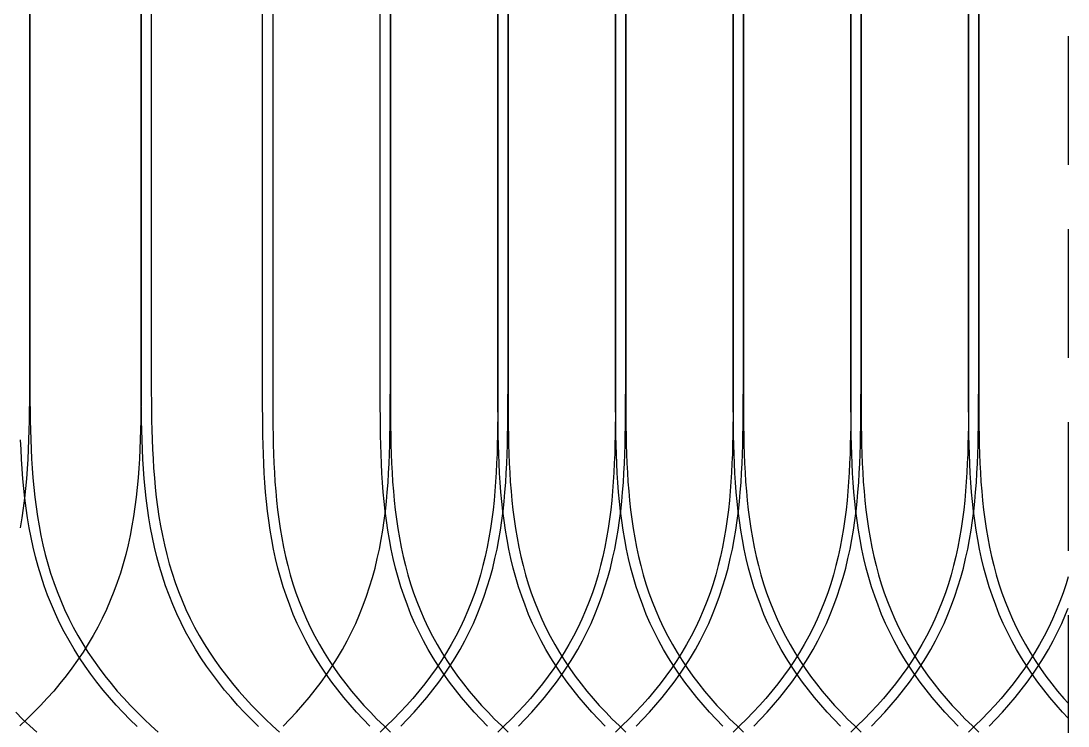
# Model space of a CAD drawing. Header units: metres. Extents: x -2 to 44.3, y -14 to 11.
# Drawn here: x 12.89 to 18.06, y 1.13 to 4.61 of the extents above; entities that cross this region are included whole.
import ezdxf

# ---------------------------------------------------------------- set-up
doc = ezdxf.new("R2010")
doc.units = ezdxf.units.M
doc.header["$LTSCALE"] = 0.05
doc.linetypes.add('DASHED', pattern=[19.05, 12.7, -6.35])
doc.layers.get('0').update_dxf_attribs({"linetype": 'DASHED'})
for name, color, linetype in [('back-layer0', 7, 'Continuous'), ('back-layer1', 7, 'Continuous'), ('front-layer0', 7, 'Continuous'), ('front-layer1', 7, 'Continuous')]:
    doc.layers.add(name, color=color, linetype=linetype)

msp = doc.modelspace()

# ---------------------------------------------------------------- linework, layer by layer
msp.add_line((18.0553, 9.2951), (18.0553, -1.58))
at = {"layer": 'back-layer0', "color": 1}
for points in [[(13.4785, 5.1551), (13.4785, 4.0355), (13.4785, 2.9625), (13.4785, 2.9159), (13.4785, 2.8694), (13.4784, 2.8227), (13.4782, 2.7761), (13.4779, 2.7293), (13.4774, 2.6825), (13.4766, 2.6356), (13.4756, 2.5886), (13.4741, 2.5415), (13.4722, 2.4942), (13.4698, 2.4469), (13.4669, 2.3996), (13.4632, 2.3521), (13.4589, 2.3047), (13.4538, 2.2572), (13.4478, 2.2097), (13.4408, 2.1623), (13.4329, 2.1151), (13.4238, 2.0679), (13.4137, 2.021), (13.4023, 1.9743), (13.3897, 1.9279), (13.3758, 1.8819), (13.3606, 1.8362), (13.3441, 1.791), (13.3263, 1.7464), (13.3071, 1.7023), (13.2865, 1.6588), (13.2647, 1.6159), (13.2415, 1.5738), (13.2171, 1.5323), (13.1915, 1.4916), (13.1647, 1.4517), (13.1367, 1.4126), (13.1077, 1.3743), (13.0777, 1.3368), (13.0468, 1.3001), (13.015, 1.2642), (12.9823, 1.2292), (12.9489, 1.1949), (12.9147, 1.1615), (12.8799, 1.1289)], [(12.8826, 2.1062), (12.8907, 2.1546), (12.8978, 2.203), (12.9039, 2.2513), (12.9092, 2.2997), (12.9136, 2.3479), (12.9172, 2.3961), (12.9202, 2.4441), (12.9227, 2.492), (12.9246, 2.5397), (12.926, 2.5872), (12.9271, 2.6346), (12.9279, 2.6818), (12.9284, 2.7289), (12.9287, 2.7758), (12.9289, 2.8226), (12.929, 2.8693), (12.929, 2.9159), (12.929, 2.9624), (12.929, 4.0355), (12.929, 5.1551)]]:
    msp.add_lwpolyline(points, dxfattribs=at)
at = {"layer": 'back-layer1', "color": 2}
for points in [[(14.1795, 1.1264), (14.2128, 1.1605), (14.2453, 1.1954), (14.2771, 1.2312), (14.308, 1.2678), (14.338, 1.3053), (14.367, 1.3437), (14.395, 1.3829), (14.4219, 1.4229), (14.4476, 1.4637), (14.4721, 1.5053), (14.4953, 1.5476), (14.5172, 1.5906), (14.5379, 1.6342), (14.5571, 1.6785), (14.5751, 1.7233), (14.5916, 1.7686), (14.6068, 1.8144), (14.6207, 1.8605), (14.6333, 1.9069), (14.6447, 1.9535), (14.6548, 2.0004), (14.6638, 2.0473), (14.6718, 2.0944), (14.6787, 2.1415), (14.6846, 2.1885), (14.6897, 2.2355), (14.694, 2.2825), (14.6976, 2.3293), (14.7005, 2.376), (14.7028, 2.4226), (14.7047, 2.469), (14.7061, 2.5152), (14.7072, 2.5613), (14.7079, 2.6072), (14.7084, 2.6529), (14.7088, 2.6986), (14.7089, 2.744), (14.709, 2.7894), (14.709, 2.8347), (14.709, 2.88), (14.709, 4.0355), (14.709, 5.2362)], [(15.24, 5.2363), (15.24, 4.0355), (15.24, 2.88), (15.24, 2.8348), (15.24, 2.7895), (15.2399, 2.7442), (15.2398, 2.6988), (15.2394, 2.6534), (15.2389, 2.6079), (15.2382, 2.5622), (15.2371, 2.5165), (15.2357, 2.4707), (15.2339, 2.4248), (15.2316, 2.3788), (15.2287, 2.3328), (15.2252, 2.2867), (15.2209, 2.2405), (15.216, 2.1944), (15.2101, 2.1482), (15.2034, 2.1022), (15.1956, 2.0562), (15.1868, 2.0104), (15.177, 1.9647), (15.1659, 1.9193), (15.1537, 1.8742), (15.1402, 1.8295), (15.1254, 1.7851), (15.1094, 1.7412), (15.092, 1.6978), (15.0733, 1.6549), (15.0534, 1.6126), (15.0321, 1.571), (15.0096, 1.53), (14.9859, 1.4897), (14.961, 1.4501), (14.9349, 1.4113), (14.9078, 1.3733), (14.8796, 1.336), (14.8504, 1.2996), (14.8203, 1.2639), (14.7894, 1.229), (14.7576, 1.195), (14.7251, 1.1617), (14.6919, 1.1292), (14.6581, 1.0975)], [(14.7605, 1.1264), (14.7938, 1.1605), (14.8263, 1.1954), (14.8581, 1.2312), (14.889, 1.2678), (14.919, 1.3053), (14.948, 1.3437), (14.976, 1.3829), (15.0029, 1.4229), (15.0286, 1.4637), (15.0531, 1.5053), (15.0763, 1.5476), (15.0982, 1.5906), (15.1189, 1.6342), (15.1381, 1.6785), (15.1561, 1.7233), (15.1726, 1.7686), (15.1878, 1.8144), (15.2017, 1.8605), (15.2143, 1.9069), (15.2257, 1.9535), (15.2358, 2.0004), (15.2448, 2.0473), (15.2528, 2.0944), (15.2597, 2.1415), (15.2656, 2.1885), (15.2707, 2.2355), (15.275, 2.2825), (15.2786, 2.3293), (15.2815, 2.376), (15.2838, 2.4226), (15.2857, 2.469), (15.2871, 2.5152), (15.2882, 2.5613), (15.2889, 2.6072), (15.2894, 2.6529), (15.2898, 2.6986), (15.2899, 2.744), (15.29, 2.7894), (15.29, 2.8347), (15.29, 2.88), (15.29, 4.0355), (15.29, 5.2362)], [(15.821, 5.2363), (15.821, 4.0355), (15.821, 2.88), (15.821, 2.8348), (15.821, 2.7895), (15.8209, 2.7442), (15.8208, 2.6988), (15.8204, 2.6534), (15.8199, 2.6079), (15.8192, 2.5622), (15.8181, 2.5165), (15.8167, 2.4707), (15.8149, 2.4248), (15.8126, 2.3788), (15.8097, 2.3328), (15.8062, 2.2867), (15.8019, 2.2405), (15.797, 2.1944), (15.7911, 2.1482), (15.7844, 2.1022), (15.7766, 2.0562), (15.7678, 2.0104), (15.758, 1.9647), (15.7469, 1.9193), (15.7347, 1.8742), (15.7212, 1.8295), (15.7064, 1.7851), (15.6904, 1.7412), (15.673, 1.6978), (15.6543, 1.6549), (15.6344, 1.6126), (15.6131, 1.571), (15.5906, 1.53), (15.5669, 1.4897), (15.542, 1.4501), (15.5159, 1.4113), (15.4888, 1.3733), (15.4606, 1.336), (15.4314, 1.2996), (15.4013, 1.2639), (15.3704, 1.229), (15.3386, 1.195), (15.3061, 1.1617), (15.2729, 1.1292), (15.2391, 1.0975)], [(15.3415, 1.1264), (15.3748, 1.1605), (15.4073, 1.1954), (15.4391, 1.2312), (15.47, 1.2678), (15.5, 1.3053), (15.529, 1.3437), (15.557, 1.3829), (15.5839, 1.4229), (15.6096, 1.4637), (15.6341, 1.5053), (15.6573, 1.5476), (15.6792, 1.5906), (15.6999, 1.6342), (15.7191, 1.6785), (15.7371, 1.7233), (15.7536, 1.7686), (15.7688, 1.8144), (15.7827, 1.8605), (15.7953, 1.9069), (15.8067, 1.9535), (15.8168, 2.0004), (15.8258, 2.0473), (15.8338, 2.0944), (15.8407, 2.1415), (15.8466, 2.1885), (15.8517, 2.2355), (15.856, 2.2825), (15.8596, 2.3293), (15.8625, 2.376), (15.8648, 2.4226), (15.8667, 2.469), (15.8681, 2.5152), (15.8692, 2.5613), (15.8699, 2.6072), (15.8704, 2.6529), (15.8708, 2.6986), (15.8709, 2.744), (15.871, 2.7894), (15.871, 2.8347), (15.871, 2.88), (15.871, 4.0355), (15.871, 5.2362)], [(16.402, 5.2363), (16.402, 4.0355), (16.402, 2.88), (16.402, 2.8348), (16.402, 2.7895), (16.4019, 2.7442), (16.4018, 2.6988), (16.4014, 2.6534), (16.4009, 2.6079), (16.4002, 2.5622), (16.3991, 2.5165), (16.3977, 2.4707), (16.3959, 2.4248), (16.3936, 2.3788), (16.3907, 2.3328), (16.3872, 2.2867), (16.3829, 2.2405), (16.378, 2.1944), (16.3721, 2.1482), (16.3654, 2.1022), (16.3576, 2.0562), (16.3488, 2.0104), (16.339, 1.9647), (16.3279, 1.9193), (16.3157, 1.8742), (16.3022, 1.8295), (16.2874, 1.7851), (16.2714, 1.7412), (16.254, 1.6978), (16.2353, 1.6549), (16.2154, 1.6126), (16.1941, 1.571), (16.1716, 1.53), (16.1479, 1.4897), (16.123, 1.4501), (16.0969, 1.4113), (16.0698, 1.3733), (16.0416, 1.336), (16.0124, 1.2996), (15.9823, 1.2639), (15.9514, 1.229), (15.9196, 1.195), (15.8871, 1.1617), (15.8539, 1.1292), (15.8201, 1.0975)], [(15.9225, 1.1264), (15.9558, 1.1605), (15.9883, 1.1954), (16.0201, 1.2312), (16.051, 1.2678), (16.081, 1.3053), (16.11, 1.3437), (16.138, 1.3829), (16.1649, 1.4229), (16.1906, 1.4637), (16.2151, 1.5053), (16.2383, 1.5476), (16.2602, 1.5906), (16.2809, 1.6342), (16.3001, 1.6785), (16.3181, 1.7233), (16.3346, 1.7686), (16.3498, 1.8144), (16.3637, 1.8605), (16.3763, 1.9069), (16.3877, 1.9535), (16.3978, 2.0004), (16.4068, 2.0473), (16.4148, 2.0944), (16.4217, 2.1415), (16.4276, 2.1885), (16.4327, 2.2355), (16.437, 2.2825), (16.4406, 2.3293), (16.4435, 2.376), (16.4458, 2.4226), (16.4477, 2.469), (16.4491, 2.5152), (16.4502, 2.5613), (16.4509, 2.6072), (16.4514, 2.6529), (16.4518, 2.6986), (16.4519, 2.744), (16.452, 2.7894), (16.452, 2.8347), (16.452, 2.88), (16.452, 4.0355), (16.452, 5.2362)], [(16.983, 5.2363), (16.983, 4.0355), (16.983, 2.88), (16.983, 2.8348), (16.983, 2.7895), (16.9829, 2.7442), (16.9828, 2.6988), (16.9824, 2.6534), (16.9819, 2.6079), (16.9812, 2.5622), (16.9801, 2.5165), (16.9787, 2.4707), (16.9769, 2.4248), (16.9746, 2.3788), (16.9717, 2.3328), (16.9682, 2.2867), (16.9639, 2.2405), (16.959, 2.1944), (16.9531, 2.1482), (16.9464, 2.1022), (16.9386, 2.0562), (16.9298, 2.0104), (16.92, 1.9647), (16.9089, 1.9193), (16.8967, 1.8742), (16.8832, 1.8295), (16.8684, 1.7851), (16.8524, 1.7412), (16.835, 1.6978), (16.8163, 1.6549), (16.7964, 1.6126), (16.7751, 1.571), (16.7526, 1.53), (16.7289, 1.4897), (16.704, 1.4501), (16.6779, 1.4113), (16.6508, 1.3733), (16.6226, 1.336), (16.5934, 1.2996), (16.5633, 1.2639), (16.5324, 1.229), (16.5006, 1.195), (16.4681, 1.1617), (16.4349, 1.1292), (16.4011, 1.0975)], [(16.5035, 1.1264), (16.5368, 1.1605), (16.5693, 1.1954), (16.6011, 1.2312), (16.632, 1.2678), (16.662, 1.3053), (16.691, 1.3437), (16.719, 1.3829), (16.7459, 1.4229), (16.7716, 1.4637), (16.7961, 1.5053), (16.8193, 1.5476), (16.8412, 1.5906), (16.8619, 1.6342), (16.8811, 1.6785), (16.8991, 1.7233), (16.9156, 1.7686), (16.9308, 1.8144), (16.9447, 1.8605), (16.9573, 1.9069), (16.9687, 1.9535), (16.9788, 2.0004), (16.9878, 2.0473), (16.9958, 2.0944), (17.0027, 2.1415), (17.0086, 2.1885), (17.0137, 2.2355), (17.018, 2.2825), (17.0216, 2.3293), (17.0245, 2.376), (17.0268, 2.4226), (17.0287, 2.469), (17.0301, 2.5152), (17.0312, 2.5613), (17.0319, 2.6072), (17.0324, 2.6529), (17.0328, 2.6986), (17.0329, 2.744), (17.033, 2.7894), (17.033, 2.8347), (17.033, 2.88), (17.033, 4.0355), (17.033, 5.2362)], [(17.564, 5.2363), (17.564, 4.0355), (17.564, 2.88), (17.564, 2.8348), (17.564, 2.7895), (17.5639, 2.7442), (17.5638, 2.6988), (17.5634, 2.6534), (17.5629, 2.6079), (17.5622, 2.5622), (17.5611, 2.5165), (17.5597, 2.4707), (17.5579, 2.4248), (17.5556, 2.3788), (17.5527, 2.3328), (17.5492, 2.2867), (17.5449, 2.2405), (17.54, 2.1944), (17.5341, 2.1482), (17.5274, 2.1022), (17.5196, 2.0562), (17.5108, 2.0104), (17.501, 1.9647), (17.4899, 1.9193), (17.4777, 1.8742), (17.4642, 1.8295), (17.4494, 1.7851), (17.4334, 1.7412), (17.416, 1.6978), (17.3973, 1.6549), (17.3774, 1.6126), (17.3561, 1.571), (17.3336, 1.53), (17.3099, 1.4897), (17.285, 1.4501), (17.2589, 1.4113), (17.2318, 1.3733), (17.2036, 1.336), (17.1744, 1.2996), (17.1443, 1.2639), (17.1134, 1.229), (17.0816, 1.195), (17.0491, 1.1617), (17.0159, 1.1292), (16.9821, 1.0975)], [(17.0845, 1.1264), (17.1178, 1.1605), (17.1503, 1.1954), (17.1821, 1.2312), (17.213, 1.2678), (17.243, 1.3053), (17.272, 1.3437), (17.3, 1.3829), (17.3269, 1.4229), (17.3526, 1.4637), (17.3771, 1.5053), (17.4003, 1.5476), (17.4222, 1.5906), (17.4429, 1.6342), (17.4621, 1.6785), (17.4801, 1.7233), (17.4966, 1.7686), (17.5118, 1.8144), (17.5257, 1.8605), (17.5383, 1.9069), (17.5497, 1.9535), (17.5598, 2.0004), (17.5688, 2.0473), (17.5768, 2.0944), (17.5837, 2.1415), (17.5896, 2.1885), (17.5947, 2.2355), (17.599, 2.2825), (17.6026, 2.3293), (17.6055, 2.376), (17.6078, 2.4226), (17.6097, 2.469), (17.6111, 2.5152), (17.6122, 2.5613), (17.6129, 2.6072), (17.6134, 2.6529), (17.6138, 2.6986), (17.6139, 2.744), (17.614, 2.7894), (17.614, 2.8347), (17.614, 2.88), (17.614, 4.0355), (17.614, 5.2362)], [(18.0553, 1.863), (18.0452, 1.8295), (18.0304, 1.7851), (18.0144, 1.7412), (17.997, 1.6978), (17.9783, 1.6549), (17.9584, 1.6126), (17.9371, 1.571), (17.9146, 1.53), (17.8909, 1.4897), (17.866, 1.4501), (17.8399, 1.4113), (17.8128, 1.3733), (17.7846, 1.336), (17.7554, 1.2996), (17.7253, 1.2639), (17.6944, 1.229), (17.6626, 1.195), (17.6301, 1.1617), (17.5969, 1.1292), (17.5631, 1.0975)], [(17.6655, 1.1264), (17.6988, 1.1605), (17.7313, 1.1954), (17.7631, 1.2312), (17.794, 1.2678), (17.824, 1.3053), (17.853, 1.3437), (17.881, 1.3829), (17.9079, 1.4229), (17.9336, 1.4637), (17.9581, 1.5053), (17.9813, 1.5476), (18.0032, 1.5906), (18.0239, 1.6342), (18.0431, 1.6785), (18.0553, 1.7089)]]:
    msp.add_lwpolyline(points, dxfattribs=at)
at = {"layer": 'front-layer0', "color": 1}
for points in [[(12.929, 5.1086), (12.929, 4.0355), (12.929, 2.9159), (12.9291, 2.8694), (12.9292, 2.8227), (12.9293, 2.7761), (12.9297, 2.7293), (12.9302, 2.6825), (12.9309, 2.6356), (12.932, 2.5886), (12.9335, 2.5415), (12.9354, 2.4942), (12.9378, 2.4469), (12.9407, 2.3996), (12.9443, 2.3521), (12.9487, 2.3047), (12.9538, 2.2572), (12.9598, 2.2097), (12.9668, 2.1623), (12.9747, 2.1151), (12.9838, 2.0679), (12.9939, 2.021), (13.0053, 1.9743), (13.0179, 1.9279), (13.0318, 1.8819), (13.047, 1.8362), (13.0635, 1.791), (13.0813, 1.7464), (13.1005, 1.7023), (13.1211, 1.6588), (13.1429, 1.6159), (13.1661, 1.5738), (13.1905, 1.5323), (13.2161, 1.4916), (13.2429, 1.4517), (13.2708, 1.4126), (13.2998, 1.3743), (13.3298, 1.3368), (13.3608, 1.3001), (13.3926, 1.2642), (13.4253, 1.2292), (13.4587, 1.1949), (13.4929, 1.1615), (13.5277, 1.1289), (13.563, 1.097)], [(14.0578, 1.1254), (14.0228, 1.1596), (13.9886, 1.1947), (13.9551, 1.2306), (13.9225, 1.2674), (13.8907, 1.305), (13.8599, 1.3436), (13.8301, 1.383), (13.8013, 1.4233), (13.7737, 1.4644), (13.7473, 1.5063), (13.7221, 1.5491), (13.6982, 1.5925), (13.6757, 1.6367), (13.6545, 1.6816), (13.6347, 1.7271), (13.6163, 1.7732), (13.5992, 1.8197), (13.5836, 1.8667), (13.5693, 1.9141), (13.5564, 1.9618), (13.5447, 2.0098), (13.5343, 2.0579), (13.525, 2.1062), (13.5169, 2.1546), (13.5098, 2.203), (13.5037, 2.2513), (13.4984, 2.2997), (13.494, 2.3479), (13.4903, 2.3961), (13.4873, 2.4441), (13.4849, 2.492), (13.483, 2.5397), (13.4815, 2.5872), (13.4805, 2.6346), (13.4797, 2.6818), (13.4792, 2.7289), (13.4788, 2.7758), (13.4787, 2.8226), (13.4786, 2.8693), (13.4785, 2.9159), (13.4785, 4.0355), (13.4785, 5.1086)], [(13.5285, 5.1086), (13.5285, 4.0355), (13.5285, 2.9159), (13.5286, 2.8694), (13.5287, 2.8227), (13.5288, 2.7761), (13.5292, 2.7293), (13.5297, 2.6825), (13.5304, 2.6356), (13.5315, 2.5886), (13.533, 2.5415), (13.5349, 2.4942), (13.5373, 2.4469), (13.5402, 2.3996), (13.5438, 2.3521), (13.5482, 2.3047), (13.5533, 2.2572), (13.5593, 2.2097), (13.5663, 2.1623), (13.5742, 2.1151), (13.5833, 2.0679), (13.5934, 2.021), (13.6048, 1.9743), (13.6174, 1.9279), (13.6313, 1.8819), (13.6465, 1.8362), (13.663, 1.791), (13.6808, 1.7464), (13.7, 1.7023), (13.7206, 1.6588), (13.7424, 1.6159), (13.7656, 1.5738), (13.79, 1.5323), (13.8156, 1.4916), (13.8424, 1.4517), (13.8703, 1.4126), (13.8993, 1.3743), (13.9293, 1.3368), (13.9603, 1.3001), (13.9921, 1.2642), (14.0248, 1.2292), (14.0582, 1.1949), (14.0924, 1.1615), (14.1272, 1.1289), (14.1625, 1.097)], [(14.6076, 1.1264), (14.5743, 1.1605), (14.5417, 1.1954), (14.51, 1.2312), (14.479, 1.2678), (14.4491, 1.3053), (14.42, 1.3437), (14.3921, 1.3829), (14.3652, 1.4229), (14.3395, 1.4637), (14.315, 1.5053), (14.2918, 1.5476), (14.2698, 1.5906), (14.2492, 1.6342), (14.2299, 1.6785), (14.212, 1.7233), (14.1955, 1.7686), (14.1802, 1.8144), (14.1663, 1.8605), (14.1537, 1.9069), (14.1424, 1.9535), (14.1322, 2.0004), (14.1232, 2.0473), (14.1153, 2.0944), (14.1084, 2.1415), (14.1025, 2.1885), (14.0974, 2.2355), (14.0931, 2.2825), (14.0895, 2.3293), (14.0866, 2.376), (14.0842, 2.4226), (14.0824, 2.469), (14.081, 2.5152), (14.0799, 2.5613), (14.0792, 2.6072), (14.0786, 2.6529), (14.0783, 2.6986), (14.0782, 2.744), (14.0781, 2.7894), (14.078, 2.8347), (14.078, 4.0355), (14.078, 5.1086)], [(13.4583, 1.1254), (13.4233, 1.1596), (13.3891, 1.1947), (13.3556, 1.2306), (13.323, 1.2674), (13.2912, 1.305), (13.2604, 1.3436), (13.2306, 1.383), (13.2018, 1.4233), (13.1742, 1.4644), (13.1478, 1.5063), (13.1226, 1.5491), (13.0987, 1.5925), (13.0762, 1.6367), (13.055, 1.6816), (13.0352, 1.7271), (13.0168, 1.7732), (12.9997, 1.8197), (12.9841, 1.8667), (12.9698, 1.9141), (12.9569, 1.9618), (12.9452, 2.0098), (12.9348, 2.0579), (12.9255, 2.1062), (12.9174, 2.1546), (12.9103, 2.203), (12.9042, 2.2513), (12.8989, 2.2997), (12.8945, 2.3479), (12.8908, 2.3961), (12.8878, 2.4441), (12.8854, 2.492), (12.8835, 2.5397)], [(12.8592, 1.1949), (12.8934, 1.1615), (12.9282, 1.1289), (12.9635, 1.097)]]:
    msp.add_lwpolyline(points, dxfattribs=at)
at = {"layer": 'front-layer1', "color": 2}
for points in [[(15.1886, 1.1264), (15.1553, 1.1605), (15.1227, 1.1954), (15.091, 1.2312), (15.06, 1.2678), (15.0301, 1.3053), (15.001, 1.3437), (14.9731, 1.3829), (14.9462, 1.4229), (14.9205, 1.4637), (14.896, 1.5053), (14.8728, 1.5476), (14.8508, 1.5906), (14.8302, 1.6342), (14.8109, 1.6785), (14.793, 1.7233), (14.7765, 1.7686), (14.7612, 1.8144), (14.7473, 1.8605), (14.7347, 1.9069), (14.7234, 1.9535), (14.7132, 2.0004), (14.7042, 2.0473), (14.6963, 2.0944), (14.6894, 2.1415), (14.6835, 2.1885), (14.6784, 2.2355), (14.6741, 2.2825), (14.6705, 2.3293), (14.6676, 2.376), (14.6652, 2.4226), (14.6634, 2.469), (14.662, 2.5152), (14.6609, 2.5613), (14.6602, 2.6072), (14.6596, 2.6529), (14.6593, 2.6986), (14.6592, 2.744), (14.6591, 2.7894), (14.659, 2.8347), (14.659, 4.0355), (14.659, 5.191)], [(14.709, 5.191), (14.709, 4.0355), (14.709, 2.8348), (14.7091, 2.7895), (14.7092, 2.7442), (14.7093, 2.6988), (14.7096, 2.6534), (14.7101, 2.6079), (14.7109, 2.5622), (14.7119, 2.5165), (14.7134, 2.4707), (14.7152, 2.4248), (14.7175, 2.3788), (14.7204, 2.3328), (14.7239, 2.2867), (14.7281, 2.2405), (14.7331, 2.1944), (14.739, 2.1482), (14.7457, 2.1022), (14.7535, 2.0562), (14.7622, 2.0104), (14.7721, 1.9647), (14.7832, 1.9193), (14.7954, 1.8742), (14.8089, 1.8295), (14.8237, 1.7851), (14.8397, 1.7412), (14.8571, 1.6978), (14.8758, 1.6549), (14.8957, 1.6126), (14.917, 1.571), (14.9395, 1.53), (14.9632, 1.4897), (14.9881, 1.4501), (15.0142, 1.4113), (15.0413, 1.3733), (15.0695, 1.336), (15.0987, 1.2996), (15.1288, 1.2639), (15.1597, 1.229), (15.1915, 1.195), (15.224, 1.1617), (15.2572, 1.1292), (15.291, 1.0975)], [(15.7696, 1.1264), (15.7363, 1.1605), (15.7037, 1.1954), (15.672, 1.2312), (15.641, 1.2678), (15.6111, 1.3053), (15.582, 1.3437), (15.5541, 1.3829), (15.5272, 1.4229), (15.5015, 1.4637), (15.477, 1.5053), (15.4538, 1.5476), (15.4318, 1.5906), (15.4112, 1.6342), (15.3919, 1.6785), (15.374, 1.7233), (15.3575, 1.7686), (15.3422, 1.8144), (15.3283, 1.8605), (15.3157, 1.9069), (15.3044, 1.9535), (15.2942, 2.0004), (15.2852, 2.0473), (15.2773, 2.0944), (15.2704, 2.1415), (15.2645, 2.1885), (15.2594, 2.2355), (15.2551, 2.2825), (15.2515, 2.3293), (15.2486, 2.376), (15.2462, 2.4226), (15.2444, 2.469), (15.243, 2.5152), (15.2419, 2.5613), (15.2412, 2.6072), (15.2406, 2.6529), (15.2403, 2.6986), (15.2402, 2.744), (15.2401, 2.7894), (15.24, 2.8347), (15.24, 4.0355), (15.24, 5.191)], [(15.29, 5.191), (15.29, 4.0355), (15.29, 2.8348), (15.2901, 2.7895), (15.2902, 2.7442), (15.2903, 2.6988), (15.2906, 2.6534), (15.2911, 2.6079), (15.2919, 2.5622), (15.2929, 2.5165), (15.2944, 2.4707), (15.2962, 2.4248), (15.2985, 2.3788), (15.3014, 2.3328), (15.3049, 2.2867), (15.3091, 2.2405), (15.3141, 2.1944), (15.32, 2.1482), (15.3267, 2.1022), (15.3345, 2.0562), (15.3432, 2.0104), (15.3531, 1.9647), (15.3642, 1.9193), (15.3764, 1.8742), (15.3899, 1.8295), (15.4047, 1.7851), (15.4207, 1.7412), (15.4381, 1.6978), (15.4568, 1.6549), (15.4767, 1.6126), (15.498, 1.571), (15.5205, 1.53), (15.5442, 1.4897), (15.5691, 1.4501), (15.5952, 1.4113), (15.6223, 1.3733), (15.6505, 1.336), (15.6797, 1.2996), (15.7098, 1.2639), (15.7407, 1.229), (15.7725, 1.195), (15.805, 1.1617), (15.8382, 1.1292), (15.872, 1.0975)], [(16.3506, 1.1264), (16.3173, 1.1605), (16.2847, 1.1954), (16.253, 1.2312), (16.222, 1.2678), (16.1921, 1.3053), (16.163, 1.3437), (16.1351, 1.3829), (16.1082, 1.4229), (16.0825, 1.4637), (16.058, 1.5053), (16.0348, 1.5476), (16.0128, 1.5906), (15.9922, 1.6342), (15.9729, 1.6785), (15.955, 1.7233), (15.9385, 1.7686), (15.9232, 1.8144), (15.9093, 1.8605), (15.8967, 1.9069), (15.8854, 1.9535), (15.8752, 2.0004), (15.8662, 2.0473), (15.8583, 2.0944), (15.8514, 2.1415), (15.8455, 2.1885), (15.8404, 2.2355), (15.8361, 2.2825), (15.8325, 2.3293), (15.8296, 2.376), (15.8272, 2.4226), (15.8254, 2.469), (15.824, 2.5152), (15.8229, 2.5613), (15.8222, 2.6072), (15.8216, 2.6529), (15.8213, 2.6986), (15.8212, 2.744), (15.8211, 2.7894), (15.821, 2.8347), (15.821, 4.0355), (15.821, 5.191)], [(15.871, 5.191), (15.871, 4.0355), (15.871, 2.8348), (15.8711, 2.7895), (15.8712, 2.7442), (15.8713, 2.6988), (15.8716, 2.6534), (15.8721, 2.6079), (15.8729, 2.5622), (15.8739, 2.5165), (15.8754, 2.4707), (15.8772, 2.4248), (15.8795, 2.3788), (15.8824, 2.3328), (15.8859, 2.2867), (15.8901, 2.2405), (15.8951, 2.1944), (15.901, 2.1482), (15.9077, 2.1022), (15.9155, 2.0562), (15.9242, 2.0104), (15.9341, 1.9647), (15.9452, 1.9193), (15.9574, 1.8742), (15.9709, 1.8295), (15.9857, 1.7851), (16.0017, 1.7412), (16.0191, 1.6978), (16.0378, 1.6549), (16.0577, 1.6126), (16.079, 1.571), (16.1015, 1.53), (16.1252, 1.4897), (16.1501, 1.4501), (16.1762, 1.4113), (16.2033, 1.3733), (16.2315, 1.336), (16.2607, 1.2996), (16.2908, 1.2639), (16.3217, 1.229), (16.3535, 1.195), (16.386, 1.1617), (16.4192, 1.1292), (16.453, 1.0975)], [(16.9316, 1.1264), (16.8983, 1.1605), (16.8657, 1.1954), (16.834, 1.2312), (16.803, 1.2678), (16.7731, 1.3053), (16.744, 1.3437), (16.7161, 1.3829), (16.6892, 1.4229), (16.6635, 1.4637), (16.639, 1.5053), (16.6158, 1.5476), (16.5938, 1.5906), (16.5732, 1.6342), (16.5539, 1.6785), (16.536, 1.7233), (16.5195, 1.7686), (16.5042, 1.8144), (16.4903, 1.8605), (16.4777, 1.9069), (16.4664, 1.9535), (16.4562, 2.0004), (16.4472, 2.0473), (16.4393, 2.0944), (16.4324, 2.1415), (16.4265, 2.1885), (16.4214, 2.2355), (16.4171, 2.2825), (16.4135, 2.3293), (16.4106, 2.376), (16.4082, 2.4226), (16.4064, 2.469), (16.405, 2.5152), (16.4039, 2.5613), (16.4032, 2.6072), (16.4026, 2.6529), (16.4023, 2.6986), (16.4022, 2.744), (16.4021, 2.7894), (16.402, 2.8347), (16.402, 4.0355), (16.402, 5.191)], [(16.452, 5.191), (16.452, 4.0355), (16.452, 2.8348), (16.4521, 2.7895), (16.4522, 2.7442), (16.4523, 2.6988), (16.4526, 2.6534), (16.4531, 2.6079), (16.4539, 2.5622), (16.4549, 2.5165), (16.4564, 2.4707), (16.4582, 2.4248), (16.4605, 2.3788), (16.4634, 2.3328), (16.4669, 2.2867), (16.4711, 2.2405), (16.4761, 2.1944), (16.482, 2.1482), (16.4887, 2.1022), (16.4965, 2.0562), (16.5052, 2.0104), (16.5151, 1.9647), (16.5262, 1.9193), (16.5384, 1.8742), (16.5519, 1.8295), (16.5667, 1.7851), (16.5827, 1.7412), (16.6001, 1.6978), (16.6188, 1.6549), (16.6387, 1.6126), (16.66, 1.571), (16.6825, 1.53), (16.7062, 1.4897), (16.7311, 1.4501), (16.7572, 1.4113), (16.7843, 1.3733), (16.8125, 1.336), (16.8417, 1.2996), (16.8718, 1.2639), (16.9027, 1.229), (16.9345, 1.195), (16.967, 1.1617), (17.0002, 1.1292), (17.034, 1.0975)], [(17.5126, 1.1264), (17.4793, 1.1605), (17.4467, 1.1954), (17.415, 1.2312), (17.384, 1.2678), (17.3541, 1.3053), (17.325, 1.3437), (17.2971, 1.3829), (17.2702, 1.4229), (17.2445, 1.4637), (17.22, 1.5053), (17.1968, 1.5476), (17.1748, 1.5906), (17.1542, 1.6342), (17.1349, 1.6785), (17.117, 1.7233), (17.1005, 1.7686), (17.0852, 1.8144), (17.0713, 1.8605), (17.0587, 1.9069), (17.0474, 1.9535), (17.0372, 2.0004), (17.0282, 2.0473), (17.0203, 2.0944), (17.0134, 2.1415), (17.0075, 2.1885), (17.0024, 2.2355), (16.9981, 2.2825), (16.9945, 2.3293), (16.9916, 2.376), (16.9892, 2.4226), (16.9874, 2.469), (16.986, 2.5152), (16.9849, 2.5613), (16.9842, 2.6072), (16.9836, 2.6529), (16.9833, 2.6986), (16.9832, 2.744), (16.9831, 2.7894), (16.983, 2.8347), (16.983, 4.0355), (16.983, 5.191)], [(17.033, 5.191), (17.033, 4.0355), (17.033, 2.8348), (17.0331, 2.7895), (17.0332, 2.7442), (17.0333, 2.6988), (17.0336, 2.6534), (17.0341, 2.6079), (17.0349, 2.5622), (17.0359, 2.5165), (17.0374, 2.4707), (17.0392, 2.4248), (17.0415, 2.3788), (17.0444, 2.3328), (17.0479, 2.2867), (17.0521, 2.2405), (17.0571, 2.1944), (17.063, 2.1482), (17.0697, 2.1022), (17.0775, 2.0562), (17.0862, 2.0104), (17.0961, 1.9647), (17.1072, 1.9193), (17.1194, 1.8742), (17.1329, 1.8295), (17.1477, 1.7851), (17.1637, 1.7412), (17.1811, 1.6978), (17.1998, 1.6549), (17.2197, 1.6126), (17.241, 1.571), (17.2635, 1.53), (17.2872, 1.4897), (17.3121, 1.4501), (17.3382, 1.4113), (17.3653, 1.3733), (17.3935, 1.336), (17.4227, 1.2996), (17.4528, 1.2639), (17.4837, 1.229), (17.5155, 1.195), (17.548, 1.1617), (17.5812, 1.1292), (17.615, 1.0975)], [(18.0553, 1.1658), (18.0277, 1.1954), (17.996, 1.2312), (17.965, 1.2678), (17.9351, 1.3053), (17.906, 1.3437), (17.8781, 1.3829), (17.8512, 1.4229), (17.8255, 1.4637), (17.801, 1.5053), (17.7778, 1.5476), (17.7558, 1.5906), (17.7352, 1.6342), (17.7159, 1.6785), (17.698, 1.7233), (17.6815, 1.7686), (17.6662, 1.8144), (17.6523, 1.8605), (17.6397, 1.9069), (17.6284, 1.9535), (17.6182, 2.0004), (17.6092, 2.0473), (17.6013, 2.0944), (17.5944, 2.1415), (17.5885, 2.1885), (17.5834, 2.2355), (17.5791, 2.2825), (17.5755, 2.3293), (17.5726, 2.376), (17.5702, 2.4226), (17.5684, 2.469), (17.567, 2.5152), (17.5659, 2.5613), (17.5652, 2.6072), (17.5646, 2.6529), (17.5643, 2.6986), (17.5642, 2.744), (17.5641, 2.7894), (17.564, 2.8347), (17.564, 4.0355), (17.564, 5.191)], [(17.614, 5.191), (17.614, 4.0355), (17.614, 2.8348), (17.6141, 2.7895), (17.6142, 2.7442), (17.6143, 2.6988), (17.6146, 2.6534), (17.6151, 2.6079), (17.6159, 2.5622), (17.6169, 2.5165), (17.6184, 2.4707), (17.6202, 2.4248), (17.6225, 2.3788), (17.6254, 2.3328), (17.6289, 2.2867), (17.6331, 2.2405), (17.6381, 2.1944), (17.644, 2.1482), (17.6507, 2.1022), (17.6585, 2.0562), (17.6672, 2.0104), (17.6771, 1.9647), (17.6882, 1.9193), (17.7004, 1.8742), (17.7139, 1.8295), (17.7287, 1.7851), (17.7447, 1.7412), (17.7621, 1.6978), (17.7808, 1.6549), (17.8007, 1.6126), (17.822, 1.571), (17.8445, 1.53), (17.8682, 1.4897), (17.8931, 1.4501), (17.9192, 1.4113), (17.9463, 1.3733), (17.9745, 1.336), (18.0037, 1.2996), (18.0338, 1.2639), (18.0553, 1.2397)], [(14.128, 5.1086), (14.128, 4.0355), (14.128, 2.8348), (14.1281, 2.7895), (14.1282, 2.7442), (14.1283, 2.6988), (14.1286, 2.6534), (14.1291, 2.6079), (14.1299, 2.5622), (14.1309, 2.5165), (14.1324, 2.4707), (14.1342, 2.4248), (14.1365, 2.3788), (14.1394, 2.3328), (14.1429, 2.2867), (14.1471, 2.2405), (14.1521, 2.1944), (14.158, 2.1482), (14.1647, 2.1022), (14.1725, 2.0562), (14.1812, 2.0104), (14.1911, 1.9647), (14.2022, 1.9193), (14.2144, 1.8742), (14.2279, 1.8295), (14.2427, 1.7851), (14.2587, 1.7412), (14.2761, 1.6978), (14.2948, 1.6549), (14.3147, 1.6126), (14.336, 1.571), (14.3585, 1.53), (14.3822, 1.4897), (14.4071, 1.4501), (14.4332, 1.4113), (14.4603, 1.3733), (14.4885, 1.336), (14.5177, 1.2996), (14.5478, 1.2639), (14.5787, 1.229), (14.6105, 1.195), (14.643, 1.1617), (14.6762, 1.1292), (14.71, 1.0975)]]:
    msp.add_lwpolyline(points, dxfattribs=at)

doc.saveas('drawing.dxf')
